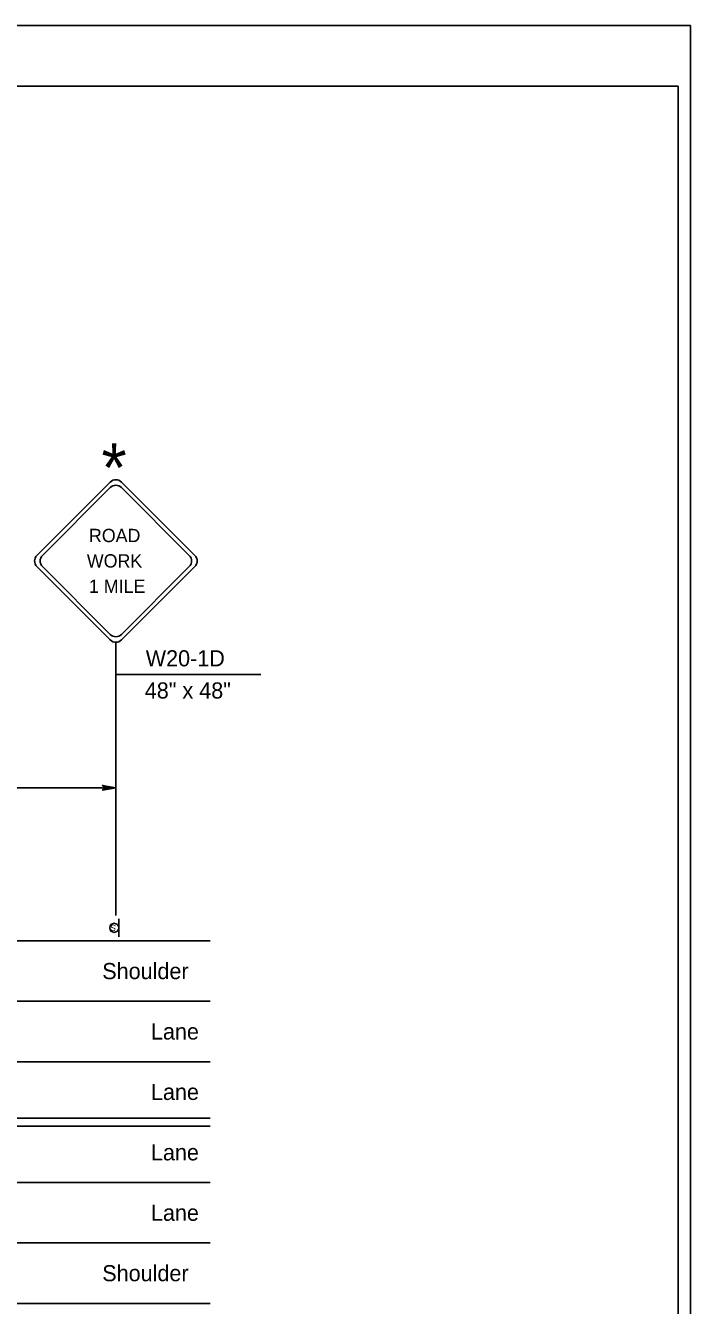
# Model space of a CAD drawing. Extents: x 499945 to 500993, y 499985 to 500645.
# Drawn here: x 500828.2 to 500993, y 500327.5 to 500645 of the extents above; entities that cross this region are included whole.
import ezdxf

# ---------------------------------------------------------------- set-up
doc = ezdxf.new("R2010")
doc.units = 0
for name, color, linetype in [('1', 7, 'Continuous'), ('24', 7, 'Continuous'), ('39', 7, 'Continuous'), ('41', 7, 'Continuous'), ('5', 7, 'Continuous'), ('56', 7, 'Continuous'), ('60', 7, 'Continuous')]:
    doc.layers.add(name, color=color, linetype=linetype)

msp = doc.modelspace()

# ---------------------------------------------------------------- linework, layer by layer
at = {"layer": '1'}
for p, q in [((500993, 500645), (499944.83, 500645)), ((500990, 500630), (500000, 500630)), ((500990, 500000), (500990, 500630)), ((500850.54, 500424.25), (500850.54, 500492.01)), ((500850.54, 500484.02), (500886.52, 500484.02)), ((500850.54, 500455.9), (500822, 500455.9)), ((500062.64, 500417.92), (500873.9, 500417.92)), ((500062.64, 500402.93), (500873.9, 500402.93)), ((500513.24, 500387.94), (500873.9, 500387.94)), ((500062.64, 500373.95), (500873.9, 500373.95)), ((500062.64, 500371.96), (500873.9, 500371.96)), ((500062.64, 500357.97), (500873.9, 500357.97)), ((500062.64, 500342.98), (500873.9, 500342.98)), ((500062.64, 500327.99), (500873.9, 500327.99))]:
    msp.add_line(p, q, dxfattribs=at)
at = {"layer": '24'}
msp.add_lwpolyline([(500850.54, 500455.9), (500847.21, 500456.49), (500848.01, 500455.9), (500847.23, 500455.32), (500850.54, 500455.9), (500850.32, 500455.89), (500847.31, 500456.44), (500848.07, 500455.89), (500847.36, 500455.37), (500850.2, 500455.88), (500850.09, 500455.9), (500847.51, 500456.36), (500848.09, 500455.89), (500847.49, 500455.44), (500850.04, 500455.9), (500849.93, 500455.88), (500847.67, 500456.29), (500848.11, 500455.9), (500847.66, 500455.49), (500849.6, 500455.88), (500849.42, 500455.88), (500847.84, 500456.21), (500848.15, 500455.91), (500847.81, 500455.58), (500849.38, 500455.9), (500849.21, 500455.91), (500848.02, 500456.11), (500848.25, 500455.88), (500848, 500455.66), (500849.04, 500455.9), (500848.88, 500455.92), (500848.16, 500456.05), (500848.28, 500455.89), (500848.09, 500455.72), (500848.79, 500455.9), (500848.32, 500456.01), (500848.39, 500455.88), (500848.19, 500455.76), (500848.67, 500455.88), (500848.37, 500455.96), (500848.49, 500455.86), (500848.35, 500455.8), (500848.49, 500455.89), (500848.42, 500455.91)], dxfattribs=at)
at = {"layer": '41'}
msp.add_lwpolyline([(499944.83, 500645), (500993, 500645), (500993, 499985), (499944.83, 499985)], close=True, dxfattribs=at)
at = {"layer": '56'}
for p, q in [((500830.95, 500513.56), (500849.15, 500531.76)), ((500851.92, 500531.76), (500870.12, 500513.56)), ((500832.33, 500513.56), (500849.15, 500530.37)), ((500851.92, 500530.37), (500868.74, 500513.56)), ((500830.95, 500510.79), (500849.15, 500492.58)), ((500832.33, 500510.79), (500849.15, 500493.97)), ((500851.92, 500493.97), (500868.74, 500510.79)), ((500851.92, 500492.58), (500870.12, 500510.79)), ((500851.24, 500423.41), (500851.24, 500418.91))]:
    msp.add_line(p, q, dxfattribs=at)
msp.add_circle((500850.12, 500421.16), 1.12, dxfattribs=at)
for centre, start, end in [((500850.54, 500530.37), 45, 135), ((500850.54, 500528.99), 45, 135), ((500832.33, 500512.17), 135, 225), ((500833.72, 500512.17), 135, 225), ((500867.35, 500512.17), 315, 45), ((500868.74, 500512.17), 315, 45), ((500850.54, 500495.35), 225, 315), ((500850.54, 500493.97), 225, 315)]:
    msp.add_arc(centre, 1.96, start, end, dxfattribs=at)
at = {"layer": '60'}
for p, q in [((500850.54, 500532.33), (500850.54, 500532.33)), ((500850.54, 500492.01), (500850.54, 500492.01))]:
    msp.add_line(p, q, dxfattribs=at)
msp.add_circle((500850.12, 500421.16), 1.12, dxfattribs=at)

# ---------------------------------------------------------------- texts
at = {"layer": '1'}
for s, height, p in [('*', 11.99, (500846.97, 500529.34)), ('W20-1D', 4, (500857.94, 500486.03)), ('48" x 48"', 4, (500857.71, 500478.05))]:
    msp.add_text(s, height=height, dxfattribs=at).set_placement(p)
at = {"layer": '39'}
for s, p in [('ROAD', (500843.87, 500516.85)), ('WORK', (500843.34, 500510.55)), ('1 MILE', (500843.86, 500504.25))]:
    msp.add_text(s, height=3.3, dxfattribs=at).set_placement(p)
at = {"layer": '5'}
for s, p in [('Shoulder', (500847.16, 500408.43)), ('Lane', (500859.23, 500393.44)), ('Lane', (500859.23, 500378.45)), ('Lane', (500859.23, 500363.46)), ('Lane', (500859.23, 500348.47)), ('Shoulder', (500847.16, 500333.48))]:
    msp.add_text(s, height=4, dxfattribs=at).set_placement(p)
at = {"layer": '56'}
msp.add_text('S', height=1.5, rotation=180, dxfattribs=at).set_placement((500850.58, 500421.91))

doc.saveas('drawing.dxf')
